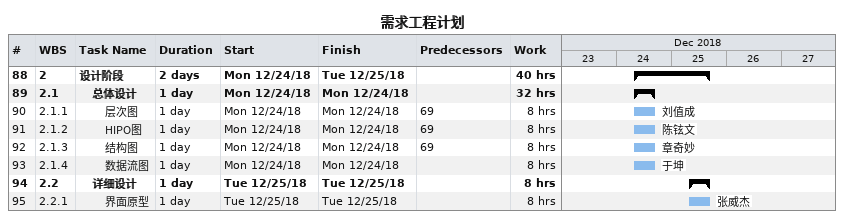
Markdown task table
需求工程计划

| ID | WBS | Task | Duration | Start | Finish | Predecessors | Resources | Work (h) |
|---|---|---|---|---|---|---|---|---|
| 88 | 2 | **设计阶段** | 2d | 2018-12-24 | 2018-12-25 |  |  | 40 |
| 89 | 2.1 | **总体设计** | 1d | 2018-12-24 | 2018-12-24 |  |  | 32 |
| 90 | 2.1.1 | 层次图 | 1d | 2018-12-24 | 2018-12-24 | 69 | 刘值成 | 8 |
| 91 | 2.1.2 | HIPO图 | 1d | 2018-12-24 | 2018-12-24 | 69 | 陈铉文 | 8 |
| 92 | 2.1.3 | 结构图 | 1d | 2018-12-24 | 2018-12-24 | 69 | 章奇妙 | 8 |
| 93 | 2.1.4 | 数据流图 | 1d | 2018-12-24 | 2018-12-24 |  | 于坤 | 8 |
| 94 | 2.2 | **详细设计** | 1d | 2018-12-25 | 2018-12-25 |  |  | 8 |
| 95 | 2.2.1 | 界面原型 | 1d | 2018-12-25 | 2018-12-25 |  | 张威杰 | 8 |
